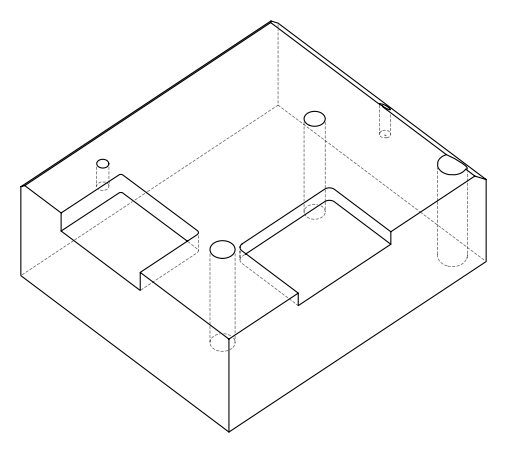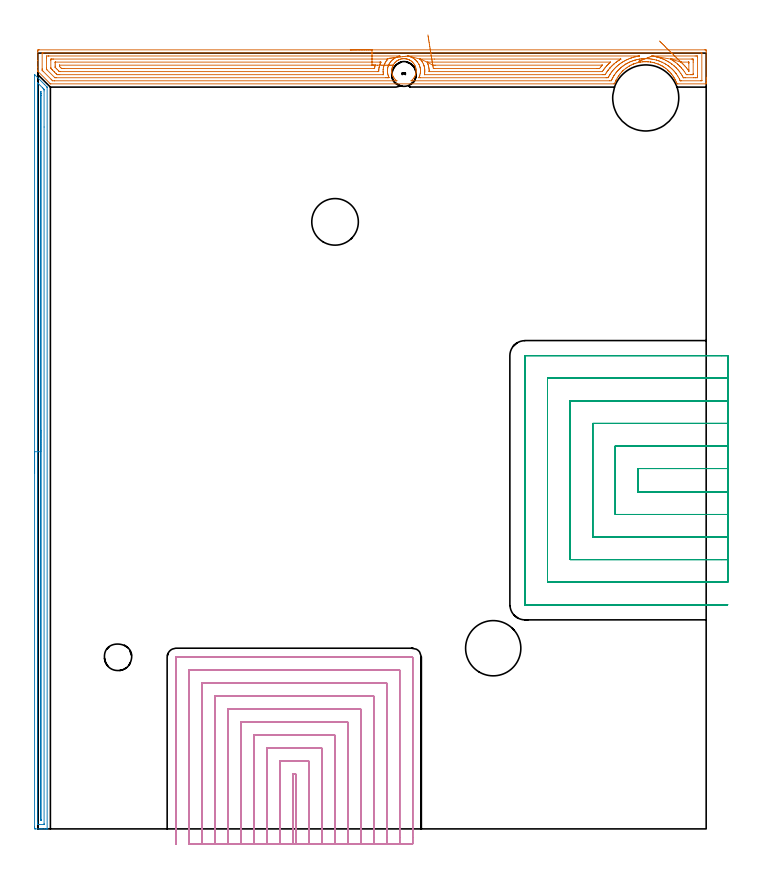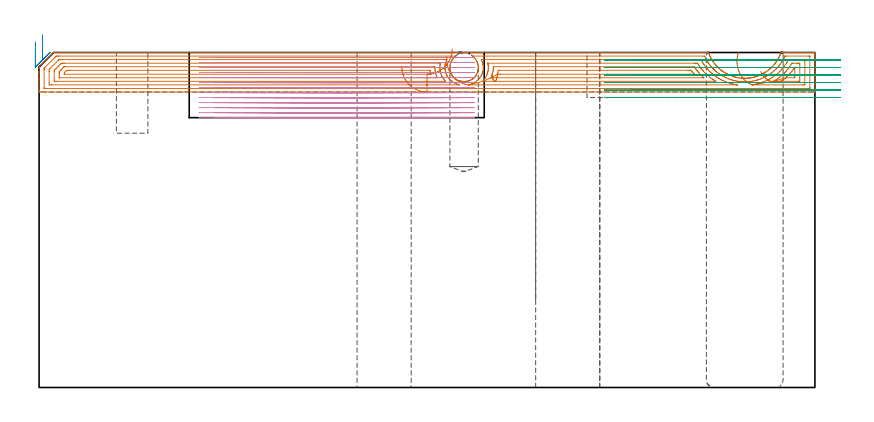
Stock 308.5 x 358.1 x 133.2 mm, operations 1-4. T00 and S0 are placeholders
(PLAN: 18 operations, 14 tool changes, 129 min)
(1 AREA_MILL | FG_CHAMFER_SURFACE | UGT0205_001 | 14.64 min | 38021 mm3)
(2 AREA_MILL_1 | FG_CHAMFER_SURFACE_1 | UGT0205_001 | 8.43 min | 5786 mm3)
(3 MILL_SLOT | SLOT_PARTIAL_RECTANGULAR | UGT0201_131 | Follow Part, ap 3.475, ae 75% | 22.26 min | 208690 mm3)
(4 MILL_SLOT_1 | SLOT_PARTIAL_RECTANGULAR_1 | NXT0201_009 | Follow Part, ap 2, ae 75% | 72.77 min | 253220 mm3)
(5 MILL_THROUGH_HOLE_FROM_SOLID_MATERIAL | STEP1HOLE_1 | NXT0201_007 | Circular | 6.01 min | 96014 mm3)
(6 MILL_BLIND_HOLE_FROM_SOLID_MATERIAL | STEP1POCKET | NXT0201_009 | Spiral | 1 min | 3961 mm3)
(7 SPOT_DRILL | STEP1HOLE | NXT0321_9005460120000 | 0.05 min | 174 mm3)
(8 SPOT_DRILL_1 | STEP1HOLE_2 | NXT0321_9005460120000 | 0.05 min | 227 mm3)
(9 SPOT_DRILL_2 | STEP1POCKET_1 | NXT0321_9005460120000 | 0.03 min | 0 mm3)
(10 DRILL_BLIND_HOLE_INTO_CENTER | STEP1HOLE | UGT0301_180 | 0.04 min | 84 mm3)
(11 GUN_DRILL_THROUGH_HOLE | STEP1HOLE | UGT0307_001 | 0.59 min | 2425 mm3)
(12 SPADE_DRILL_TO_ENLARGE_THROUGH_HOLE | STEP1HOLE | UGT0306_004 | 0.56 min | 16284 mm3)
(13 DRILL_TO_ENLARGE_THROUGH_HOLE | STEP1HOLE | UGT0301_052 | 0.57 min | 29274 mm3)
(14 DRILL_BLIND_HOLE_INTO_CENTER_1 | STEP1HOLE_2 | UGT0301_180 | 0.04 min | 135 mm3)
(15 GUN_DRILL_THROUGH_HOLE_1 | STEP1HOLE_2 | UGT0307_001 | 0.6 min | 2429 mm3)
(16 SPADE_DRILL_TO_ENLARGE_THROUGH_HOLE_1 | STEP1HOLE_2 | UGT0306_004 | 0.56 min | 16335 mm3)
(17 DRILL_TO_ENLARGE_THROUGH_HOLE_1 | STEP1HOLE_2 | UGT0301_386 | 0.58 min | 48893 mm3)
(18 DRILL_BLIND_HOLE_INTO_CENTER_2 | STEP1POCKET_1 | NXT0301_084 | 0.2 min | 4001 mm3)
(TOOL UGT0205_001 | Chamfer Mill 20 x 3 x 45 deg. | D20 FL50 Z2)
(TOOL UGT0201_131 | Carbide End Mill 13.9 | D13.9 FL30 Z4)
(TOOL NXT0201_009 | ENDMILL 8mm [2P460-0800-NA 1630] | D8 FL26 Z6)
(TOOL NXT0201_007 | ENDMILL 25mm [R216.25-25050GCK54P 1620] | D25 R3 FL54 Z5)
(TOOL NXT0321_9005460120000 | NC Spot Drill, 142deg, 12mm, Carbide, Uncoated | D12 PA142 FL30 Z2)
(TOOL UGT0301_180 | Twist Drill 5.7 mm | D5.7 PA118 FL55 Z2)
(TOOL UGT0307_001 | Gun Drill 5 mm | D5 PA130 FL24 Z1)
(TOOL UGT0306_004 | Spade Drill 13.5mm | D13.5 PA132 FL10 Z2)
(TOOL UGT0301_052 | Twist Drill 21.5 mm | D21.5 PA118 FL150 Z2)
(TOOL UGT0301_386 | Twist Drill 25.5 mm | D25.5 PA118 FL165 Z2)
(TOOL NXT0301_084 | Carbide Drill 11.3mm [860.1-1130-034A1-MM 2214] | D11.3 PA140 FL55 Z2)
(OP 1 AREA_MILL)
G17 G21 G94 G90
T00 M6
G54
G17 G0 G90 X144.25 Y359.6 S1061 M3
G43 Z143.2 H0
Z127.5
G94 G1 X144.288 Z126.628 F250.
X144.402 Z125.763
X144.591 Z124.912
X144.853 Z124.08
X145.187 Z123.274
X145.59 Z122.5
X146.058 Z121.764
X146.59 Z121.072
X147.179 Z120.429
X147.822 Z119.84
X148.514 Z119.308
X149.25 Z118.84
X150.024 Z118.437
X150.83 Z118.103
X151.662 Z117.841
X152.514 Z117.652
X153.378 Z117.538
X154.25 Z117.5
X307.884
X308.281 Y359.597 Z117.502
X308.49 Y359.592 Z117.505
X308.495 Y359.207 Z117.89
X308.5 Y358.602 Z118.496
Y346.925 Z130.169
Y346.381 Z130.716
Y346.048 Z131.048
Y345.503 Z131.593
Y345.17 Z131.924
Y344.504 Z132.595
Y344.198 Z132.901
X308.498 Y344.047 Z133.045
X308.49 Y343.902 Z133.188
X308.33 Y343.9 Z133.2
X295.379
X295.006 Y343.906 Z133.192
X294.852 Y344.293 Z132.804
X294.613 Y344.894 Z132.206
X294.401 Y345.383 Z131.716
X294.289 Y345.609 Z131.489
X294.202 Y345.786 Z131.312
X294.064 Y346.048 Z131.052
X293.964 Y346.235 Z130.865
X293.821 Y346.486 Z130.614
X293.712 Y346.679 Z130.42
X293.508 Y347.015 Z130.085
X293.327 Y347.295 Z129.805
X293.138 Y347.572 Z129.528
X292.616 Y348.285 Z128.813
X292.583 Y348.326 Z128.773
X292.473 Y348.464 Z128.635
X292.103 Y348.901 Z128.197
X291.698 Y349.356 Z127.741
X291.269 Y349.787 Z127.311
X291.197 Y349.856 Z127.242
X291.05 Y349.995 Z127.1
X290.913 Y350.127 Z126.97
X290.83 Y350.206 Z126.892
X290.782 Y350.249 Z126.849
X289.938 Y350.951 Z126.148
X289.687 Y351.142 Z125.957
X289.045 Y351.592 Z125.506
X288.696 Y351.818 Z125.28
X288.68 Y351.828 Z125.269
X288.442 Y351.974 Z125.124
X288.343 Y352.035 Z125.064
X288.233 Y352.098 Z125.
X288.152 Y352.145 Z124.954
X287.708 Y352.386 Z124.712
X287.26 Y352.615 Z124.483
X286.989 Y352.742 Z124.357
X286.922 Y352.774 Z124.326
X286.832 Y352.813 Z124.286
X286.575 Y352.927 Z124.171
X286.447 Y352.978 Z124.118
X286.367 Y353.011 Z124.086
X286.228 Y353.063 Z124.037
X285.553 Y353.306 Z123.786
X285.474 Y353.336 Z123.759
X285.406 Y353.358 Z123.739
X284.582 Y353.614 Z123.486
X284.441 Y353.651 Z123.449
X284.163 Y353.724 Z123.376
X283.767 Y353.813 Z123.285
X283.689 Y353.831 Z123.268
X282.972 Y353.95 Z123.147
X282.874 Y353.965 Z123.129
X282.796 Y353.978 Z123.117
X281.904 Y354.082 Z123.01
X281.756 Y354.09 Z123.001
X281.435 Y354.11 Z122.985
X281.324 Y354.115 Z122.977
X281.287 Y354.117 Z122.973
X281.011 Y354.133 Z122.961
X280.655 Y354.129 Z122.949
X280.56 Z122.95
X280.5
X280.152 Y354.134 Z122.963
X280.118
X279.985 Y354.129 Z122.968
X279.672 Y354.116 Z122.981
X279.301 Y354.084 Z123.008
X279.225 Y354.078 Z123.015
X278.358 Y353.974 Z123.123
X278.155 Y353.943 Z123.155
X277.882 Y353.898 Z123.197
X277.514 Y353.829 Z123.266
X277.457 Y353.818 Z123.277
X276.547 Y353.591 Z123.506
X275.655 Y353.313 Z123.784
X275.132 Y353.119 Z123.977
X274.984 Y353.066 Z124.034
X274.835 Y353.008 Z124.086
X274.762 Y352.982 Z124.114
X274.626 Y352.927 Z124.171
X274.615 Y352.922 Z124.176
X273.869 Y352.577 Z124.522
X273.644 Y352.461 Z124.636
X273.421 Y352.349 Z124.75
X272.977 Y352.105 Z124.992
X272.857 Y352.034 Z125.064
X272.084 Y351.542 Z125.557
X271.513 Y351.142 Z125.956
X271.191 Y350.896 Z126.202
X270.419 Y350.25 Z126.85
X270.299 Y350.143 Z126.956
X270.147 Y349.995 Z127.101
X270.071 Y349.922 Z127.175
X269.929 Y349.786 Z127.313
X269.896 Y349.754 Z127.345
X269.503 Y349.357 Z127.743
X269.406 Y349.252 Z127.847
X268.73 Y348.465 Z128.635
X268.513 Y348.195 Z128.905
X268.232 Y347.802 Z129.297
X268.068 Y347.572 Z129.527
X267.987 Y347.45 Z129.648
X267.621 Y346.901 Z130.198
X267.56 Y346.798 Z130.301
X267.489 Y346.679 Z130.42
X267.004 Y345.786 Z131.313
X266.985 Y345.748 Z131.35
X266.916 Y345.609 Z131.487
X266.796 Y345.367 Z131.732
X266.728 Y345.23 Z131.868
X266.703 Y345.17 Z131.927
X266.585 Y344.893 Z132.205
X266.346 Y344.293 Z132.807
X266.227 Y343.998 Z133.098
X266.185 Y343.905 Z133.19
X265.903 Y343.9 Z133.2
X5.975
X5.805 Y343.904 Z133.189
X5.664 Y344.036 Z133.063
X0.074 Y349.625 Z127.473
X0.01 Y349.69 Z127.407
X0.001 Y349.938 Z127.158
X0. Y350.223 Z126.877
Y351.644 Z125.452
Y354.648 Z122.448
Y358.935 Z118.162
X0.003 Y359.207 Z117.89
X0.01 Y359.592 Z117.505
X0.219 Y359.597 Z117.502
X0.616 Y359.6 Z117.5
X154.25
Y358.186 Z118.914
X306.097 Y358.185 Z118.915
X306.246 Y358.184 Z118.916
X306.451 Y358.179 Z118.921
X306.491 Y358.175 Z118.925
X306.495 Y358.147 Z118.953
X306.497 Y358.116 Z118.984
X306.5 Y357.935 Z119.165
X306.499 Y345.52 Z131.58
X306.495 Y345.415 Z131.685
X306.49 Y345.346 Z131.754
X306.485 Y345.321 Z131.779
X305.951 Y345.315 Z131.785
X297.018 Y345.314 Z131.786
X296.645 Y345.317 Z131.783
X296.553 Y345.319 Z131.781
X296.536 Y345.321 Z131.779
X296.465 Y345.468 Z131.632
X296.368 Y345.674 Z131.426
X296.272 Y345.884 Z131.216
X296.114 Y346.203 Z130.897
X295.717 Y346.925 Z130.175
X295.379 Y347.51 Z129.59
X295.188 Y347.802 Z129.298
X294.817 Y348.354 Z128.746
X294.578 Y348.68 Z128.42
X294.486 Y348.804 Z128.296
X294.146 Y349.228 Z127.872
X293.87 Y349.557 Z127.543
X293.592 Y349.878 Z127.222
X293.321 Y350.172 Z126.928
X293.063 Y350.434 Z126.666
X292.699 Y350.793 Z126.307
X292.427 Y351.047 Z126.053
X292.122 Y351.311 Z125.789
X291.806 Y351.577 Z125.523
X291.463 Y351.855 Z125.245
X291.028 Y352.189 Z124.911
X290.913 Y352.273 Z124.827
X290.607 Y352.489 Z124.611
X290.019 Y352.87 Z124.23
X289.7 Y353.066 Z124.034
X289.126 Y353.391 Z123.709
X288.407 Y353.773 Z123.327
X288.233 Y353.855 Z123.245
X288.038 Y353.943 Z123.157
X287.34 Y354.24 Z122.86
X286.849 Y354.426 Z122.674
X286.447 Y354.567 Z122.533
X285.67 Y354.821 Z122.279
X285.553 Y354.857 Z122.243
X285.501 Y354.872 Z122.228
X284.66 Y355.089 Z122.011
X284.304 Y355.17 Z121.93
X283.767 Y355.264 Z121.836
X283.222 Y355.356 Z121.744
X282.874 Y355.399 Z121.701
X282.205 Y355.477 Z121.623
X281.98 Y355.493 Z121.607
X281.251 Y355.537 Z121.563
X281.087 Y355.542 Z121.558
X280.344 Y355.55 Z121.55
X280.236
X280.21
X280.194 Z121.551
X279.483 Y355.519 Z121.581
X279.301 Y355.504 Z121.596
X278.668 Y355.442 Z121.658
X278.408 Y355.412 Z121.688
X277.875 Y355.344 Z121.756
X277.707 Y355.319 Z121.781
X277.514 Y355.286 Z121.814
X277.115 Y355.213 Z121.887
X276.621 Y355.104 Z121.996
X276.39 Y355.048 Z122.052
X275.728 Y354.88 Z122.22
X275.681 Y354.867 Z122.233
X275.529 Y354.821 Z122.279
X274.901 Y354.624 Z122.476
X274.835 Y354.601 Z122.499
X274.347 Y354.422 Z122.678
X273.941 Y354.27 Z122.83
X273.704 Y354.177 Z122.923
X273.17 Y353.943 Z123.157
X273.048 Y353.888 Z123.213
X272.493 Y353.611 Z123.489
X272.155 Y353.437 Z123.663
X271.913 Y353.304 Z123.796
X271.495 Y353.066 Z124.034
X271.351 Y352.979 Z124.121
X271.317 Y352.957 Z124.143
X271.262 Y352.922 Z124.178
X270.815 Y352.628 Z124.472
X270.369 Y352.33 Z124.77
X270.285 Y352.271 Z124.829
X270.171 Y352.189 Z124.911
X269.78 Y351.89 Z125.21
X269.475 Y351.648 Z125.452
X269.29 Y351.494 Z125.606
X269.074 Y351.311 Z125.789
X268.814 Y351.084 Z126.016
X268.582 Y350.874 Z126.226
X268.356 Y350.656 Z126.444
X268.133 Y350.434 Z126.666
X267.916 Y350.211 Z126.889
X267.689 Y349.971 Z127.129
X267.494 Y349.748 Z127.352
X267.33 Y349.557 Z127.543
X267.088 Y349.269 Z127.831
X266.796 Y348.915 Z128.185
X266.693 Y348.78 Z128.32
X266.621 Y348.68 Z128.42
X266.328 Y348.261 Z128.839
X266.011 Y347.802 Z129.298
X265.968 Y347.738 Z129.362
X265.902 Y347.638 Z129.462
X265.634 Y347.189 Z129.911
X265.486 Y346.925 Z130.175
X265.319 Y346.621 Z130.479
X265.014 Y346.048 Z131.052
X265.009 Y346.039 Z131.061
X264.728 Y345.447 Z131.653
X264.668 Y345.322 Z131.778
X263.969 Y345.315 Z131.785
X172.764
X172.298 Y345.317 Z131.783
X172.294 Y345.318 Z131.782
X172.494 Y345.475 Z131.625
X172.867 Y345.787 Z131.313
X172.996 Y345.91 Z131.19
X173.328 Y346.286 Z130.814
X173.63 Y346.679 Z130.421
X173.889 Y347.074 Z130.026
X174.136 Y347.571 Z129.529
X174.314 Y348.015 Z129.085
X174.453 Y348.465 Z128.635
X174.552 Y348.909 Z128.191
X174.613 Y349.357 Z127.743
X174.639 Y349.804 Z127.297
X174.629 Y350.25 Z126.85
X174.583 Y350.698 Z126.402
X174.5 Y351.143 Z125.957
X174.379 Y351.592 Z125.508
X174.228 Y352.035 Z125.065
X174.065 Y352.385 Z124.715
X173.889 Y352.728 Z124.372
X173.762 Y352.928 Z124.172
X173.432 Y353.386 Z123.714
X173.064 Y353.821 Z123.279
X172.996 Y353.89 Z123.21
X172.936 Y353.943 Z123.157
X172.563 Y354.271 Z122.828
X172.512 Y354.31 Z122.79
X172.486 Y354.328 Z122.769
X172.415 Y354.382 Z122.716
X172.104 Y354.616 Z122.481
X172.03 Y354.665 Z122.432
X171.955 Y354.712 Z122.385
X171.668 Y354.867 Z122.23
X171.587 Y354.911 Z122.186
X171.376 Y355.012 Z122.087
X171.221 Y355.084 Z122.012
X171.211 Y355.089 Z122.008
X170.768 Y355.255 Z121.844
X170.328 Y355.379 Z121.717
X170.318 Y355.382 Z121.714
X169.873 Y355.472 Z121.627
X169.705 Y355.493 Z121.605
X169.57 Y355.507 Z121.585
X169.435 Y355.524 Z121.567
X169.276 Y355.538 Z121.56
X169.202 Y355.542 Z121.554
X169.059 Y355.543 Z121.548
X169.031 Y355.545 Z121.549
X168.959 Y355.546 Z121.548
X168.928 Y355.544
X168.756 Y355.541 Z121.556
X168.533 Y355.522 Z121.569
X168.233 Y355.484 Z121.614
X168.085 Y355.464 Z121.634
X167.64 Y355.372 Z121.724
X167.313 Y355.277 Z121.82
X167.19 Y355.242 Z121.856
X166.747 Y355.071 Z122.025
X166.544 Y354.975 Z122.124
X166.393 Y354.902 Z122.196
X166.048 Y354.713 Z122.385
X165.855 Y354.586 Z122.511
X165.671 Y354.446 Z122.652
X165.396 Y354.236 Z122.863
X164.962 Y353.851 Z123.249
X164.934 Y353.821 Z123.279
X164.568 Y353.386 Z123.714
X164.241 Y352.928 Z124.172
X164.07 Y352.653 Z124.447
X163.916 Y352.347 Z124.753
X163.772 Y352.035 Z125.065
X163.621 Y351.592 Z125.508
X163.5 Y351.143 Z125.957
X163.417 Y350.698 Z126.402
X163.371 Y350.25 Z126.85
X163.361 Y349.803 Z127.297
X163.387 Y349.357 Z127.743
X163.448 Y348.909 Z128.191
X163.547 Y348.465 Z128.635
X163.686 Y348.015 Z129.085
X163.858 Y347.572 Z129.528
X163.959 Y347.357 Z129.743
X164.07 Y347.147 Z129.953
X164.37 Y346.679 Z130.421
X164.653 Y346.307 Z130.793
X164.962 Y345.951 Z131.149
X165.133 Y345.787 Z131.313
X165.485 Y345.489 Z131.611
X165.693 Y345.336 Z131.764
X165.714 Y345.316 Z131.784
X165.692 Y345.314 Z131.786
X7.762 Y345.315 Z131.785
X7.615
X6.869 Y345.321 Z131.779
X6.826 Y345.335 Z131.765
X6.776 Y345.381 Z131.719
X6.677 Y345.476 Z131.624
X6.482 Y345.668 Z131.432
X6.102 Y346.048 Z131.052
X2.403 Y349.748 Z127.352
X2.063 Y350.097 Z127.003
X2.023 Y350.139 Z126.961
X2.01 Y350.198 Z126.902
X2.005 Y350.302 Z126.798
X2.002 Y350.434 Z126.666
X2. Y350.829 Z126.271
X2.001 Y357.98 Z119.12
X2.005 Y358.085 Z119.015
X2.01 Y358.155 Z118.945
X2.015 Y358.179 Z118.921
X2.549 Y358.186 Z118.914
X154.25
Y356.772 Z120.328
X166.755 Y356.771 Z120.329
X166.847 Y356.77 Z120.33
X167.19 Y356.765 Z120.335
X166.7 Y356.629 Z120.471
X166.522 Y356.575 Z120.525
X166.035 Y356.405 Z120.695
X165.962 Y356.378 Z120.722
X165.862 Y356.335 Z120.765
X165.417 Y356.135 Z120.965
X164.969 Y355.903 Z121.197
X164.835 Y355.829 Z121.271
X164.621 Y355.698 Z121.402
X164.304 Y355.474 Z121.626
X164.075 Y355.301 Z121.799
X163.807 Y355.084 Z122.016
X163.508 Y354.821 Z122.279
X163.342 Y354.668 Z122.432
X163.182 Y354.496 Z122.604
X162.93 Y354.191 Z122.909
X162.737 Y353.943 Z123.157
X162.552 Y353.685 Z123.415
X162.289 Y353.297 Z123.803
X162.204 Y353.15 Z123.95
X162.161 Y353.066 Z124.034
X161.918 Y352.554 Z124.546
X161.777 Y352.189 Z124.911
X161.682 Y351.908 Z125.192
X161.524 Y351.311 Z125.789
X161.501 Y351.208 Z125.892
X161.396 Y350.54 Z126.56
X161.386 Y350.444 Z126.656
Y350.434 Z126.666
X161.376 Y350.01 Z127.09
X161.373 Y349.579 Z127.521
X161.374 Y349.557 Z127.543
X161.396 Y349.226 Z127.874
X161.482 Y348.68 Z128.42
X161.499 Y348.578 Z128.522
X161.609 Y348.142 Z128.958
X161.714 Y347.802 Z129.298
X161.887 Y347.32 Z129.78
X162.058 Y346.925 Z130.175
X162.136 Y346.746 Z130.354
X161.796 Y346.735 Z130.365
X161.594 Y346.731 Z130.369
X161.396 Y346.729 Z130.371
X160.703 Y346.728 Z130.372
X8.655 Y346.729 Z130.371
X7.957 Y346.733 Z130.367
X7.915 Y346.735 Z130.365
X7.859 Y346.752 Z130.348
X7.762 Y346.84 Z130.26
X7.675 Y346.925 Z130.175
X4.189 Y350.411 Z126.689
X4.167 Y350.434 Z126.666
X4.01 Y350.61 Z126.49
X4.002 Y351.311 Z125.789
X4.001 Y351.497 Z125.603
X4. Y355.883 Z121.217
X4.005 Y356.575 Z120.525
X4.007 Y356.754 Z120.346
X4.189 Y356.765 Z120.335
X4.884 Y356.77 Z120.33
X5.082 Y356.771 Z120.329
X154.25 Y356.772 Z120.328
Y355.357 Z121.743
X161.174
X161.396 Y355.355 Z121.745
X161.499 Y355.353 Z121.747
X161.551 Y355.351 Z121.749
X161.517 Y355.3 Z121.8
X161.484 Y355.254 Z121.846
X161.248 Y354.965 Z122.135
X161.135 Y354.821 Z122.279
X160.867 Y354.463 Z122.637
X160.505 Y353.943 Z123.157
X160.503 Y353.94 Z123.16
X160.275 Y353.529 Z123.571
X160.194 Y353.369 Z123.731
X160.051 Y353.066 Z124.034
X159.923 Y352.757 Z124.343
X159.72 Y352.189 Z124.911
X159.693 Y352.107 Z124.993
X159.609 Y351.802 Z125.298
X159.519 Y351.4 Z125.7
X159.504 Y351.311 Z125.789
X159.409 Y350.63 Z126.47
X159.394 Y350.434 Z126.666
X159.377 Y349.785 Z127.315
X159.383 Y349.557 Z127.543
X159.404 Y349.225 Z127.875
X159.444 Y348.842 Z128.258
X159.471 Y348.68 Z128.42
X159.542 Y348.275 Z128.825
X159.56 Y348.157 Z128.943
X159.559 Y348.149 Z128.951
X159.548 Y348.147 Z128.953
X159.511 Y348.144 Z128.956
X159.445 Y348.143 Z128.957
X159.263
X10.095
X9.548 Y348.144 Z128.956
X9.198 Y348.146 Z128.954
X8.933 Y348.15 Z128.95
X8.655 Y348.404 Z128.696
X8.373 Y348.68 Z128.42
X7.762 Y349.287 Z127.813
X7.492 Y349.557 Z127.543
X6.869 Y350.18 Z126.92
X6.619 Y350.434 Z126.666
X6.377 Y350.684 Z126.416
X6.01 Y351.076 Z126.024
X6.001 Y351.287 Z125.813
X6. Y351.311 Z125.789
Y354.821 Z122.279
X6.007 Y355.247 Z121.853
X6.01 Y355.347 Z121.753
X6.14 Y355.351 Z121.749
X6.325 Y355.355 Z121.745
X6.869 Y355.357 Z121.743
X7.215
X154.25
Y353.943 Z123.157
X157.823
X158.269 Y353.94 Z123.16
X158.324 Y353.938 Z123.162
X158.338 Y353.936 Z123.164
X158.336 Y353.926 Z123.174
X158.32 Y353.882 Z123.218
X158.302 Y353.841 Z123.259
X158.188 Y353.584 Z123.516
X157.968 Y353.066 Z124.034
X157.927 Y352.963 Z124.137
X157.823 Y352.674 Z124.426
X157.711 Y352.299 Z124.801
X157.682 Y352.189 Z124.911
X157.541 Y351.589 Z125.511
X157.498 Y351.311 Z125.789
X157.427 Y350.823 Z126.277
X157.393 Y350.434 Z126.666
X157.376 Y349.996 Z127.104
X157.363 Y349.571 Z127.529
X156.93 Y349.557 Z127.543
X10.442
X9.996 Y349.564 Z127.536
X9.943 Y349.567 Z127.533
X9.852 Y349.653 Z127.447
X9.716 Y349.785 Z127.315
X9.548 Y349.95 Z127.15
X9.064 Y350.434 Z126.666
X8.655 Y350.844 Z126.256
X8.193 Y351.311 Z125.789
X8.043 Y351.467 Z125.633
X8.01 Y351.514 Z125.586
X8.006 Y351.553 Z125.547
X8.003 Y351.633 Z125.467
X8. Y351.955 Z125.145
Y352.189 Z124.911
Y353.066 Z124.034
X8.001 Y353.708 Z123.392
X8.007 Y353.923 Z123.177
X8.01 Y353.937 Z123.163
X8.015 Y353.939 Z123.161
X8.041 Y353.941 Z123.159
X8.097 Y353.943 Z123.157
X8.209
X154.25
Y352.529 Z124.571
X154.797
X155.143 Y352.528 Z124.572
X155.694 Y352.525 Z124.575
X155.712 Y352.523 Z124.577
X155.719 Y352.518 Z124.582
X155.72 Y352.5 Z124.6
X155.651 Y352.189 Z124.911
X155.559 Y351.78 Z125.32
X155.481 Y351.311 Z125.789
X155.433 Y351.026 Z126.074
X155.423 Y350.991 Z126.109
X155.417 Y350.978 Z126.122
X155.402 Y350.976 Z126.124
X155.316 Y350.973 Z126.127
X155.143 Y350.972 Z126.128
X12.228 Y350.971 Z126.129
X11.68 Y350.972 Z126.128
X11.335 Y350.975 Z126.125
X10.993 Y350.978 Z126.122
X10.644 Y351.311 Z125.789
X10.442 Y351.508 Z125.592
X10.103 Y351.853 Z125.247
X10.022 Y351.938 Z125.162
X10.01 Y352.045 Z125.055
X10.006 Y352.189 Z124.911
X10.004 Y352.406 Z124.694
X10.007 Y352.513 Z124.587
X10.01 Y352.522 Z124.578
X10.017 Y352.524 Z124.576
X10.046 Y352.527 Z124.573
X10.096 Y352.529 Z124.571
X154.25
X155.121 Z124.609
X155.986 Z124.723
X156.838 Z124.912
X157.67 Z125.174
X158.476 Z125.508
X159.25 Z125.911
X159.986 Z126.38
X160.678 Z126.911
X161.321 Y352.528 Z127.5
X161.91 Z128.144
X162.441 Z128.836
X162.91 Z129.572
X163.313 Z130.345
X163.646 Z131.151
X163.909 Z131.983
X164.097 Z132.835
X164.211 Z133.7
X164.249 Z134.572
G0 X162.186 Y355.675 Z131.504
G1 X162.116 Y355.666 Z130.634
X162.121 Y355.667 Z129.762
X162.201 Y355.677 Z128.893
X162.357 Y355.697 Z128.035
X162.585 Y355.726 Z127.194
X162.886 Y355.764 Z126.376
X163.256 Y355.811 Z125.587
X163.693 Y355.866 Z124.834
X164.194 Y355.93 Z124.122
X164.754 Y356.001 Z123.457
X165.369 Y356.079 Z122.844
X166.035 Y356.163 Z122.287
X166.747 Y356.253 Z121.791
X167.499 Y356.349 Z121.359
X168.286 Y356.449 Z120.995
X169.101 Y356.552 Z120.701
X169.938 Y356.658 Z120.48
X170.791 Y356.766 Z120.334
X170.798 Y356.767 Z120.333
X170.88 Y356.77 Z120.33
X170.952 Y356.771 Z120.329
X171.021 Y356.772 Z120.328
X277.348
X277.514 Y356.771 Z120.329
X277.542 Y356.77 Z120.33
X277.643 Y356.763 Z120.337
X277.562 Y356.748 Z120.352
X277.514 Y356.74 Z120.36
X276.609 Y356.587 Z120.513
X276.545 Y356.575 Z120.525
X275.884 Y356.422 Z120.678
X275.728 Y356.384 Z120.716
X275.177 Y356.239 Z120.861
X274.835 Y356.142 Z120.958
X274.49 Y356.037 Z121.063
X273.941 Y355.863 Z121.237
X273.816 Y355.821 Z121.279
X273.472 Y355.698 Z121.402
X273.165 Y355.583 Z121.517
X273.048 Y355.537 Z121.563
X272.533 Y355.326 Z121.774
X272.155 Y355.158 Z121.942
X271.921 Y355.05 Z122.05
X271.436 Y354.821 Z122.279
X271.32 Y354.763 Z122.337
X271.262 Y354.733 Z122.367
X270.744 Y354.452 Z122.648
X270.369 Y354.24 Z122.86
X270.18 Y354.128 Z122.972
X269.879 Y353.943 Z123.157
X269.635 Y353.787 Z123.313
X269.475 Y353.682 Z123.418
X269.106 Y353.428 Z123.672
X268.584 Y353.065 Z124.035
X268.091 Y352.671 Z124.429
X267.689 Y352.346 Z124.754
X267.602 Y352.274 Z124.826
X267.504 Y352.189 Z124.911
X267.133 Y351.857 Z125.243
X266.796 Y351.545 Z125.555
X266.676 Y351.429 Z125.671
X266.56 Y351.311 Z125.789
X266.24 Y350.98 Z126.12
X265.902 Y350.616 Z126.484
X265.745 Y350.434 Z126.666
X265.411 Y350.039 Z127.061
X265.009 Y349.557 Z127.543
X264.642 Y349.04 Z128.06
X264.39 Y348.68 Z128.42
X264.28 Y348.519 Z128.581
X264.116 Y348.274 Z128.826
X263.935 Y347.98 Z129.12
X263.829 Y347.802 Z129.298
X263.613 Y347.419 Z129.681
X263.338 Y346.925 Z130.175
X263.296 Y346.853 Z130.247
X263.223 Y346.736 Z130.364
X262.528 Y346.73 Z130.37
X262.33 Y346.729 Z130.371
X176.581
X175.883 Y346.733 Z130.367
X175.874 Y346.735 Z130.365
X175.861 Y346.755 Z130.345
X175.934 Y346.925 Z130.175
X176.125 Y347.372 Z129.728
X176.286 Y347.802 Z129.298
X176.354 Y348.024 Z129.076
X176.522 Y348.68 Z128.42
X176.532 Y348.727 Z128.373
X176.581 Y349.051 Z128.049
X176.622 Y349.516 Z127.584
X176.623 Y349.557 Z127.543
X176.625 Y349.969 Z127.131
X176.617 Y350.398 Z126.702
X176.614 Y350.434 Z126.666
X176.581 Y350.767 Z126.333
X176.479 Y351.311 Z125.789
X176.454 Y351.435 Z125.665
X176.331 Y351.866 Z125.234
X176.223 Y352.189 Z124.911
X176.153 Y352.392 Z124.708
X175.989 Y352.77 Z124.33
X175.833 Y353.066 Z124.034
X175.687 Y353.333 Z123.767
X175.263 Y353.943 Z123.157
X175.059 Y354.203 Z122.897
X174.794 Y354.519 Z122.581
X174.493 Y354.821 Z122.279
X174.179 Y355.096 Z122.004
X173.901 Y355.32 Z121.78
X173.385 Y355.698 Z121.402
X173.008 Y355.916 Z121.184
X172.539 Y356.158 Z120.942
X172.114 Y356.345 Z120.755
X171.472 Y356.575 Z120.525
X171.221 Y356.65 Z120.45
X171.113 Y356.681 Z120.419
X170.791 Y356.766 Z120.334
X176.436 Y355.351 Z121.749
X176.441 Y355.352 Z121.748
X176.486 Y355.355 Z121.745
X176.581 Y355.356 Z121.744
X183.112 Y355.357 Z121.743
X268.93
X269.016 Y355.354 Z121.746
X269.083 Y355.351 Z121.749
X269.101 Y355.348 Z121.752
X269.083 Y355.335 Z121.765
X269.049 Y355.311 Z121.789
X268.582 Y355.021 Z122.079
X268.458 Y354.942 Z122.158
X268.27 Y354.821 Z122.279
X267.924 Y354.589 Z122.511
X267.689 Y354.429 Z122.671
X267.403 Y354.224 Z122.876
X267.016 Y353.943 Z123.157
X266.892 Y353.849 Z123.251
X266.796 Y353.774 Z123.326
X265.916 Y353.053 Z124.047
X265.902 Y353.041 Z124.059
X265.453 Y352.63 Z124.47
X264.984 Y352.189 Z124.911
X264.563 Y351.75 Z125.35
X264.156 Y351.311 Z125.789
X264.137 Y351.291 Z125.809
X264.116 Y351.266 Z125.834
X263.733 Y350.811 Z126.289
X263.418 Y350.434 Z126.666
X263.332 Y350.327 Z126.773
X263.223 Y350.189 Z126.911
X262.956 Y349.819 Z127.281
X262.771 Y349.557 Z127.543
X262.592 Y349.299 Z127.801
X262.33 Y348.912 Z128.188
X261.897 Y348.227 Z128.873
X261.84 Y348.15 Z128.95
X261.709 Y348.147 Z128.953
X261.436 Y348.144 Z128.956
X261.089 Y348.143 Z128.957
X260.543
X178.588
X178.5 Y348.145 Z128.955
X178.456 Y348.147 Z128.953
X178.436 Y348.149 Z128.951
X178.438 Y348.168 Z128.932
X178.456 Y348.265 Z128.835
X178.51 Y348.539 Z128.561
X178.529 Y348.68 Z128.42
X178.601 Y349.327 Z127.773
X178.616 Y349.557 Z127.543
X178.619 Y350.186 Z126.914
X178.608 Y350.434 Z126.666
X178.523 Y351.159 Z125.941
X178.493 Y351.311 Z125.789
X178.367 Y351.901 Z125.199
X178.283 Y352.189 Z124.911
X178.248 Y352.306 Z124.794
X178.084 Y352.759 Z124.341
X177.947 Y353.066 Z124.034
X177.542 Y353.876 Z123.224
X177.5 Y353.943 Z123.157
X177.474 Y353.984 Z123.116
X177.122 Y354.475 Z122.625
X176.862 Y354.821 Z122.279
X176.436 Y355.351 Z121.749
X179.72 Y353.936 Z123.164
X180.153 Y353.943 Z123.157
X264.116
X264.325 Y353.936 Z123.164
X264.313 Y353.91 Z123.19
X264.303 Y353.897 Z123.203
X264.232 Y353.829 Z123.271
X264.179 Y353.78 Z123.32
X264.116 Y353.723 Z123.377
X263.773 Y353.403 Z123.697
X263.416 Y353.066 Z124.034
X263.319 Y352.971 Z124.129
X263.223 Y352.874 Z124.226
X262.885 Y352.52 Z124.58
X262.578 Y352.189 Z124.911
X262.461 Y352.059 Z125.041
X262.33 Y351.91 Z125.19
X262.053 Y351.583 Z125.517
X261.827 Y351.311 Z125.789
X261.654 Y351.098 Z126.002
X261.436 Y350.823 Z126.277
X261.271 Y350.597 Z126.503
X261.154 Y350.434 Z126.666
X260.905 Y350.079 Z127.021
X260.543 Y349.557 Z127.543
X180.823
X180.712 Y349.559 Z127.541
X180.657 Y349.562 Z127.538
X180.638 Y349.563 Z127.537
X180.635 Y349.581 Z127.519
X180.63 Y349.699 Z127.401
X180.624 Y349.972 Z127.128
X180.609 Y350.434 Z126.666
X180.561 Y350.911 Z126.189
X180.506 Y351.311 Z125.789
X180.372 Y351.974 Z125.126
X180.316 Y352.189 Z124.911
X180.153 Y352.751 Z124.349
X180.041 Y353.066 Z124.034
X179.979 Y353.237 Z123.863
X179.72 Y353.936 Z123.164
X182.29 Y352.522 Z124.578
X182.371 Y352.525 Z124.575
X182.488 Y352.527 Z124.573
X182.833 Y352.529 Z124.571
X183.38
X260.405
X260.456 Y352.528 Z124.572
X260.502 Y352.526 Z124.574
X260.508 Y352.524 Z124.576
X260.509 Y352.522 Z124.578
X260.498 Y352.506 Z124.594
X260.235 Y352.189 Z124.911
X259.976 Y351.869 Z125.231
X259.65 Y351.462 Z125.638
X259.293 Y350.985 Z126.115
X259.218 Y350.978 Z126.122
X259.1 Y350.975 Z126.125
X258.757 Y350.972 Z126.128
X258.21 Y350.971 Z126.129
X257.864
X183.179
X182.833 Y350.972 Z126.128
X182.718 Y350.974 Z126.126
X182.626 Y350.977 Z126.123
X182.575 Y350.981 Z126.119
X182.456 Y351.682 Z125.418
X182.353 Y352.189 Z124.911
X182.3 Y352.456 Z124.644
X182.29 Y352.522 Z124.578
X182.188 Y353.161 Z123.992
X182.078 Y353.848 Z123.466
X181.962 Y354.577 Z123.002
X181.84 Y355.344 Z122.604
X181.712 Y356.142 Z122.275
X181.581 Y356.965 Z122.018
X181.446 Y357.807 Z121.834
X181.31 Y358.662 Z121.726
X181.173 Y359.523 Z121.693
X181.035 Y360.384 Z121.737
X180.899 Y361.237 Z121.856
X180.765 Y362.077 Z122.05
X180.634 Y362.897 Z122.318
X180.508 Y363.691 Z122.657
X180.386 Y364.452 Z123.064
X180.271 Y365.176 Z123.538
X180.162 Y365.856 Z124.073
X180.061 Y366.488 Z124.667
G0 Z143.2
X278.088 Y354.575
Z133.196
G1 X277.839 Y354.475 Z132.366
X277.658 Y354.402 Z131.516
X277.546 Y354.358 Z130.652
X277.505 Y354.341 Z129.78
X277.534 Y354.353 Z128.909
X277.634 Y354.393 Z128.043
X277.803 Y354.461 Z127.19
X278.041 Y354.556 Z126.356
X278.345 Y354.678 Z125.547
X278.713 Y354.826 Z124.771
X279.143 Y354.999 Z124.031
X279.631 Y355.194 Z123.335
X280.174 Y355.412 Z122.688
X280.767 Y355.65 Z122.093
X281.405 Y355.906 Z121.557
X282.085 Y356.179 Z121.083
X282.8 Y356.466 Z120.674
X283.546 Y356.766 Z120.334
X283.552 Y356.768 Z120.332
X283.567 Y356.771 Z120.329
X303.418
X304.115 Y356.768 Z120.332
X304.311 Y356.765 Z120.335
X304.49 Y356.754 Z120.346
X304.495 Y356.575 Z120.525
X304.499 Y356.391 Z120.709
X304.5 Y347.617 Z129.483
X304.495 Y346.925 Z130.175
X304.493 Y346.746 Z130.354
X304.311 Y346.736 Z130.364
X303.616 Y346.73 Z130.37
X303.418 Y346.729 Z130.371
X302.725 Y346.728 Z130.372
X298.952 Y346.729 Z130.371
X298.257 Y346.73 Z130.37
X298.058 Y346.732 Z130.368
X297.994 Y346.735 Z130.365
X297.977 Y346.739 Z130.361
X297.962 Y346.76 Z130.34
X297.935 Y346.802 Z130.298
X297.867 Y346.925 Z130.175
X297.65 Y347.326 Z129.774
X297.371 Y347.802 Z129.298
X297.165 Y348.148 Z128.952
X296.807 Y348.68 Z128.42
X296.272 Y349.44 Z127.66
X296.183 Y349.557 Z127.543
X295.9 Y349.922 Z127.178
X295.461 Y350.434 Z126.666
X295.379 Y350.528 Z126.572
X294.998 Y350.942 Z126.158
X294.637 Y351.311 Z125.789
X294.486 Y351.462 Z125.638
X294.106 Y351.82 Z125.28
X293.694 Y352.189 Z124.911
X293.592 Y352.277 Z124.823
X292.996 Y352.775 Z124.325
X292.699 Y353. Z124.1
X292.608 Y353.066 Z124.034
X291.806 Y353.624 Z123.476
X291.323 Y353.943 Z123.157
X290.913 Y354.191 Z122.909
X290.304 Y354.541 Z122.559
X290.019 Y354.689 Z122.411
X289.761 Y354.821 Z122.279
X289.126 Y355.125 Z121.975
X288.562 Y355.374 Z121.726
X288.233 Y355.506 Z121.594
X287.726 Y355.698 Z121.402
X287.34 Y355.834 Z121.266
X287.127 Y355.907 Z121.193
X286.447 Y356.117 Z120.983
X285.845 Y356.289 Z120.811
X285.553 Y356.364 Z120.736
X285.158 Y356.461 Z120.639
X284.664 Y356.571 Z120.529
X284.643 Y356.575 Z120.525
X283.767 Y356.723 Z120.377
X283.585 Y356.753 Z120.347
X283.558 Y356.76 Z120.34
X283.546 Y356.766 Z120.334
X292.104 Y355.351 Z121.749
X292.156 Y355.354 Z121.746
X292.287 Y355.355 Z121.745
X292.699 Y355.357 Z121.743
X293.046
X301.631
X302.175 Y355.355 Z121.745
X302.36 Y355.351 Z121.749
X302.49 Y355.347 Z121.753
X302.492 Y355.247 Z121.853
X302.496 Y354.821 Z122.279
X302.5 Y353.967 Z123.133
Y348.68 Z128.42
X302.492 Y348.253 Z128.847
X302.49 Y348.153 Z128.947
X302.36 Y348.149 Z128.951
X302.175 Y348.145 Z128.955
X301.631 Y348.143 Z128.957
X301.285
X299.845 Y348.144 Z128.956
X299.494 Y348.147 Z128.953
X299.35 Y348.15 Z128.95
X298.952 Y348.791 Z128.309
X298.421 Y349.557 Z127.543
X298.058 Y350.069 Z127.031
X297.774 Y350.434 Z126.666
X297.165 Y351.172 Z125.928
X297.042 Y351.311 Z125.789
X296.676 Y351.712 Z125.388
X296.272 Y352.13 Z124.97
X296.212 Y352.189 Z124.911
X295.786 Y352.592 Z124.508
X295.379 Y352.966 Z124.134
X295.263 Y353.066 Z124.034
X294.486 Y353.712 Z123.388
X294.355 Y353.815 Z123.285
X294.183 Y353.943 Z123.157
X293.592 Y354.363 Z122.737
X292.929 Y354.821 Z122.279
X292.699 Y354.971 Z122.129
X292.182 Y355.295 Z121.805
X292.104 Y355.351 Z121.749
X296.863 Y353.931 Z123.169
X296.943 Y353.936 Z123.164
X297.165 Y353.943 Z123.157
X300.403
X300.459 Y353.942 Z123.158
X300.485 Y353.939 Z123.161
X300.49 Y353.937 Z123.163
X300.494 Y353.929 Z123.171
X300.497 Y353.808 Z123.292
X300.5 Y353.3 Z123.8
X300.498 Y350.434 Z126.666
X300.491 Y349.827 Z127.273
X300.49 Y349.8 Z127.3
X300.489 Y349.801 Z127.299
X300.48 Y349.811 Z127.289
X300.04 Y350.434 Z126.666
X299.845 Y350.705 Z126.395
X299.364 Y351.311 Z125.789
X298.952 Y351.811 Z125.289
X298.619 Y352.189 Z124.911
X298.353 Y352.483 Z124.617
X298.058 Y352.789 Z124.311
X297.778 Y353.066 Z124.034
X297.468 Y353.363 Z123.737
X297.165 Y353.648 Z123.452
X296.968 Y353.83 Z123.27
X296.912 Y353.883 Z123.217
X296.863 Y353.931 Z123.169
X296.338 Y354.446 Z122.7
X295.785 Y354.988 Z122.298
X295.209 Y355.552 Z121.964
X294.615 Y356.135 Z121.702
X294.007 Y356.731 Z121.513
X293.389 Y357.336 Z121.399
X292.767 Y357.946 Z121.361
X292.144 Y358.557 Z121.399
X291.527 Y359.162 Z121.513
X290.919 Y359.758 Z121.702
X290.325 Y360.341 Z121.965
X289.749 Y360.905 Z122.299
X289.196 Y361.446 Z122.701
X288.671 Y361.962 Z123.17
X288.177 Y362.446 Z123.701
X287.718 Y362.896 Z124.291
X287.297 Y363.309 Z124.934
X286.918 Y363.68 Z125.626
G0 Z143.2
M5
M2
(OP 2 AREA_MILL_1)
G17 G21 G94 G90
T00 M6
G54
G17 G0 G90 X-1.5 Y164.1 S1061 M3
G43 Z143.2 H0
Z137.4
G94 G1 Y164.138 Z136.528 F250.
Y164.252 Z135.664
Y164.441 Z134.812
Y164.703 Z133.98
Y165.037 Z133.174
Y165.44 Z132.4
Y165.908 Z131.664
Y166.44 Z130.972
Y167.029 Z130.329
Y167.672 Z129.74
Y168.364 Z129.208
Y169.1 Z128.74
Y169.874 Z128.337
Y170.68 Z128.003
Y171.512 Z127.741
Y172.363 Z127.552
Y173.228 Z127.438
Y174.1 Z127.4
X-1.499 Y348.094 Z127.399
X-1.496 Y348.164 Z127.403
X-1.493 Y348.182 Z127.404
X-1.429 Y348.13 Z127.469
X3.14 Y343.56 Z132.039
X4.01 Y342.691 Z132.908
X4.048 Y342.652 Z132.947
X4.217 Y342.482 Z133.114
X4.297 Y342.395 Z133.189
X4.3 Y342.205 Z133.2
Y0.182
X4.297 Y0.01 Z133.189
X4.183 Y0.003 Z133.076
X4.063 Y0. Z132.963
X3.85 Z132.75
X3.14 Z132.035
X1.915 Z130.812
X1.4 Z130.294
X0.788 Z129.683
X-1.104 Z127.792
X-1.21 Y0.002 Z127.687
X-1.494 Y0.01 Z127.403
X-1.498 Y0.333 Z127.401
X-1.5 Y0.63 Z127.4
Y0.928
Y174.1
X-0.086 Z128.814
X-0.085 Y344.174 Z128.815
X-0.084 Y344.264 Z128.816
X-0.081 Y344.307 Z128.819
X-0.08 Y344.316 Z128.82
X-0.073 Y344.311 Z128.827
X0.255 Y343.994 Z129.155
X2.27 Y341.98 Z131.17
X2.599 Y341.649 Z131.499
X2.766 Y341.477 Z131.666
X2.849 Y341.389 Z131.749
X2.879 Y341.349 Z131.779
X2.88 Y341.311 Z131.78
X2.885 Y340.679 Z131.785
X2.886 Y323.982 Z131.786
X2.885 Y2.418 Z131.785
X2.883 Y2.102 Z131.783
X2.881 Y2.024 Z131.781
X2.88 Y2.012 Z131.78
X2.861 Y2.008 Z131.761
X2.812 Y2.004 Z131.712
X2.676 Y2.001 Z131.576
X0.53 Z129.43
X0.064 Y2.002 Z128.964
X-0.055 Y2.009 Z128.845
X-0.079 Y2.012 Z128.821
X-0.081 Y2.054 Z128.819
X-0.084 Y2.155 Z128.816
X-0.085 Y2.418 Z128.815
X-0.086 Y3.051 Z128.814
Y174.1
X1.328 Z130.228
X1.329 Y339.596 Z130.229
X1.334 Y340.417 Z130.234
X1.335 Y340.433 Z130.235
X1.375 Y340.417 Z130.275
X1.4 Y340.389 Z130.3
X1.465 Y339.523 Z130.365
X1.468 Y339.453 Z130.368
X1.471 Y338.629 Z130.371
X1.472 Y338.555 Z130.372
X1.471 Y4.206 Z130.371
X1.47 Y4.134 Z130.37
X1.467 Y4.06 Z130.367
X1.465 Y4.018 Z130.365
X1.449 Y4.01 Z130.349
X1.4 Y4.009 Z130.3
X1.34 Y4.01 Z130.24
X1.333 Y4.133 Z130.233
X1.33 Y4.206 Z130.23
X1.329 Y4.279 Z130.229
X1.328 Y174.1 Z130.228
Y174.972 Z130.267
Y175.836 Z130.38
Y176.688 Z130.569
Y177.52 Z130.832
Y178.326 Z131.165
Y179.1 Z131.568
Y179.836 Z132.037
Y180.528 Z132.568
Y181.171 Z133.157
Y181.76 Z133.801
Y182.291 Z134.493
Y182.76 Z135.228
Y183.163 Z136.002
Y183.497 Z136.808
Y183.759 Z137.64
Y183.948 Z138.492
Y184.062 Z139.357
Y184.1 Z140.228
G0 Z143.2
M5
M2
(OP 3 MILL_SLOT)
G17 G21 G94 G90
T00 M6
G54
G17 G0 G90 X318.45 Y166.325 S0 M3
G43 Z143.2 H0
Z130.217
G94 G1 X315.45 F250.
X276.975 F500.
Y155.575
X315.45
X318.45 F250.
Y176.75
X315.45
X266.55 F500.
Y145.15
X315.45
X318.45 F250.
Y187.175
X315.45
X256.125 F500.
Y134.725
X315.45
X318.45 F250.
Y197.6
X315.45
X245.7 F500.
Y124.3
X315.45
X318.45 F250.
Y208.025
X315.45
X235.275 F500.
Y113.875
X315.45
X318.45 F250.
Y218.45
X315.45
X224.9 F500.
X224.87 Y218.452
X224.848 Y218.43
X224.85 Y218.4
Y103.5
X224.848 Y103.47
X224.87 Y103.448
X224.9 Y103.45
X315.45
X318.45 F250.
G0 Y166.325 Z127.233
G1 X315.45
X276.975 F500.
Y155.575
X315.45
X318.45 F250.
Y176.75
X315.45
X266.55 F500.
Y145.15
X315.45
X318.45 F250.
Y187.175
X315.45
X256.125 F500.
Y134.725
X315.45
X318.45 F250.
Y197.6
X315.45
X245.7 F500.
Y124.3
X315.45
X318.45 F250.
Y208.025
X315.45
X235.275 F500.
Y113.875
X315.45
X318.45 F250.
Y218.45
X315.45
X224.9 F500.
X224.87 Y218.452
X224.848 Y218.43
X224.85 Y218.4
Y103.5
X224.848 Y103.47
X224.87 Y103.448
X224.9 Y103.45
X315.45
X318.45 F250.
G0 Y166.325 Z124.25
G1 X315.45
X276.975 F500.
Y155.575
X315.45
X318.45 F250.
Y176.75
X315.45
X266.55 F500.
Y145.15
X315.45
X318.45 F250.
Y187.175
X315.45
X256.125 F500.
Y134.725
X315.45
X318.45 F250.
Y197.6
X315.45
X245.7 F500.
Y124.3
X315.45
X318.45 F250.
Y208.025
X315.45
X235.275 F500.
Y113.875
X315.45
X318.45 F250.
Y218.45
X315.45
X224.9 F500.
X224.87 Y218.452
X224.848 Y218.43
X224.85 Y218.4
Y103.5
X224.848 Y103.47
X224.87 Y103.448
X224.9 Y103.45
X315.45
X318.45 F250.
G0 Y166.325 Z121.267
G1 X315.45
X276.975 F500.
Y155.575
X315.45
X318.45 F250.
Y176.75
X315.45
X266.55 F500.
Y145.15
X315.45
X318.45 F250.
Y187.175
X315.45
X256.125 F500.
Y134.725
X315.45
X318.45 F250.
Y197.6
X315.45
X245.7 F500.
Y124.3
X315.45
X318.45 F250.
Y208.025
X315.45
X235.275 F500.
Y113.875
X315.45
X318.45 F250.
Y218.45
X315.45
X224.9 F500.
X224.87 Y218.452
X224.848 Y218.43
X224.85 Y218.4
Y103.5
X224.848 Y103.47
X224.87 Y103.448
X224.9 Y103.45
X315.45
X318.45 F250.
G0 Y166.325 Z118.283
G1 X315.45
X276.975 F500.
Y155.575
X315.45
X318.45 F250.
Y176.75
X315.45
X266.55 F500.
Y145.15
X315.45
X318.45 F250.
Y187.175
X315.45
X256.125 F500.
Y134.725
X315.45
X318.45 F250.
Y197.6
X315.45
X245.7 F500.
Y124.3
X315.45
X318.45 F250.
Y208.025
X315.45
X235.275 F500.
Y113.875
X315.45
X318.45 F250.
Y218.45
X315.45
X224.9 F500.
X224.87 Y218.452
X224.848 Y218.43
X224.85 Y218.4
Y103.5
X224.848 Y103.47
X224.87 Y103.448
X224.9 Y103.45
X315.45
X318.45 F250.
G0 Y166.325 Z115.3
G1 X315.45
X276.975 F500.
Y155.575
X315.45
X318.45 F250.
Y176.75
X315.45
X266.55 F500.
Y145.15
X315.45
X318.45 F250.
Y187.175
X315.45
X256.125 F500.
Y134.725
X315.45
X318.45 F250.
Y197.6
X315.45
X245.7 F500.
Y124.3
X315.45
X318.45 F250.
Y208.025
X315.45
X235.275 F500.
Y113.875
X315.45
X318.45 F250.
Y218.45
X315.45
X224.9 F500.
X224.87 Y218.452
X224.848 Y218.43
X224.85 Y218.4
Y103.5
X224.848 Y103.47
X224.87 Y103.448
X224.9 Y103.45
X315.45
X318.45 F250.
G0 Z143.2
M5
M2
(OP 4 MILL_SLOT_1)
G17 G21 G94 G90
T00 M6
G54
G17 G0 G90 X119. Y-7. S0 M3
G43 Z143.2 H1
Z131.208
G94 G1 Y-4. F250.
Y25.4 F500.
X117.7
Y-4.
Y-7. F250.
X125.
Y-4.
Y31.4 F500.
X111.7
Y-4.
Y-7. F250.
X131.
Y-4.
Y37.4 F500.
X105.7
Y-4.
Y-7. F250.
X137.
Y-4.
Y43.4 F500.
X99.7
Y-4.
Y-7. F250.
X143.
Y-4.
Y49.4 F500.
X93.7
Y-4.
Y-7. F250.
X149.
Y-4.
Y55.4 F500.
X87.7
Y-4.
Y-7. F250.
X155.
Y-4.
Y61.4 F500.
X81.7
Y-4.
Y-7. F250.
X161.
Y-4.
Y67.4 F500.
X75.7
Y-4.
Y-7. F250.
X167.
Y-4.
Y73.4 F500.
X69.7
Y-4.
Y-7. F250.
X173.
Y-4.
Y79.2 F500.
G3 X172.8 Y79.4 R0.2
G1 X63.9
G3 X63.7 Y79.2 R0.2
G1 Y-4.
Y-7. F250.
G0 X119. Z129.215
G1 Y-4.
Y25.4 F500.
X117.7
Y-4.
Y-7. F250.
X125.
Y-4.
Y31.4 F500.
X111.7
Y-4.
Y-7. F250.
X131.
Y-4.
Y37.4 F500.
X105.7
Y-4.
Y-7. F250.
X137.
Y-4.
Y43.4 F500.
X99.7
Y-4.
Y-7. F250.
X143.
Y-4.
Y49.4 F500.
X93.7
Y-4.
Y-7. F250.
X149.
Y-4.
Y55.4 F500.
X87.7
Y-4.
Y-7. F250.
X155.
Y-4.
Y61.4 F500.
X81.7
Y-4.
Y-7. F250.
X161.
Y-4.
Y67.4 F500.
X75.7
Y-4.
Y-7. F250.
X167.
Y-4.
Y73.4 F500.
X69.7
Y-4.
Y-7. F250.
X173.
Y-4.
Y79.2 F500.
G3 X172.8 Y79.4 R0.2
G1 X63.9
G3 X63.7 Y79.2 R0.2
G1 Y-4.
Y-7. F250.
G0 X119. Z127.223
G1 Y-4.
Y25.4 F500.
X117.7
Y-4.
Y-7. F250.
X125.
Y-4.
Y31.4 F500.
X111.7
Y-4.
Y-7. F250.
X131.
Y-4.
Y37.4 F500.
X105.7
Y-4.
Y-7. F250.
X137.
Y-4.
Y43.4 F500.
X99.7
Y-4.
Y-7. F250.
X143.
Y-4.
Y49.4 F500.
X93.7
Y-4.
Y-7. F250.
X149.
Y-4.
Y55.4 F500.
X87.7
Y-4.
Y-7. F250.
X155.
Y-4.
Y61.4 F500.
X81.7
Y-4.
Y-7. F250.
X161.
Y-4.
Y67.4 F500.
X75.7
Y-4.
Y-7. F250.
X167.
Y-4.
Y73.4 F500.
X69.7
Y-4.
Y-7. F250.
X173.
Y-4.
Y79.2 F500.
G3 X172.8 Y79.4 R0.2
G1 X63.9
G3 X63.7 Y79.2 R0.2
G1 Y-4.
Y-7. F250.
G0 X119. Z125.231
G1 Y-4.
Y25.4 F500.
X117.7
Y-4.
Y-7. F250.
X125.
Y-4.
Y31.4 F500.
X111.7
Y-4.
Y-7. F250.
X131.
Y-4.
Y37.4 F500.
X105.7
Y-4.
Y-7. F250.
X137.
Y-4.
Y43.4 F500.
X99.7
Y-4.
Y-7. F250.
X143.
Y-4.
Y49.4 F500.
X93.7
Y-4.
Y-7. F250.
X149.
Y-4.
Y55.4 F500.
X87.7
Y-4.
Y-7. F250.
X155.
Y-4.
Y61.4 F500.
X81.7
Y-4.
Y-7. F250.
X161.
Y-4.
Y67.4 F500.
X75.7
Y-4.
Y-7. F250.
X167.
Y-4.
Y73.4 F500.
X69.7
Y-4.
Y-7. F250.
X173.
Y-4.
Y79.2 F500.
G3 X172.8 Y79.4 R0.2
G1 X63.9
G3 X63.7 Y79.2 R0.2
G1 Y-4.
Y-7. F250.
G0 X119. Z123.238
G1 Y-4.
Y25.4 F500.
X117.7
Y-4.
Y-7. F250.
X125.
Y-4.
Y31.4 F500.
X111.7
Y-4.
Y-7. F250.
X131.
Y-4.
Y37.4 F500.
X105.7
Y-4.
Y-7. F250.
X137.
Y-4.
Y43.4 F500.
X99.7
Y-4.
Y-7. F250.
X143.
Y-4.
Y49.4 F500.
X93.7
Y-4.
Y-7. F250.
X149.
Y-4.
Y55.4 F500.
X87.7
Y-4.
Y-7. F250.
X155.
Y-4.
Y61.4 F500.
X81.7
Y-4.
Y-7. F250.
X161.
Y-4.
Y67.4 F500.
X75.7
Y-4.
Y-7. F250.
X167.
Y-4.
Y73.4 F500.
X69.7
Y-4.
Y-7. F250.
X173.
Y-4.
Y79.2 F500.
G3 X172.8 Y79.4 R0.2
G1 X63.9
G3 X63.7 Y79.2 R0.2
G1 Y-4.
Y-7. F250.
G0 X119. Z121.246
G1 Y-4.
Y25.4 F500.
X117.7
Y-4.
Y-7. F250.
X125.
Y-4.
Y31.4 F500.
X111.7
Y-4.
Y-7. F250.
X131.
Y-4.
Y37.4 F500.
X105.7
Y-4.
Y-7. F250.
X137.
Y-4.
Y43.4 F500.
X99.7
Y-4.
Y-7. F250.
X143.
Y-4.
Y49.4 F500.
X93.7
Y-4.
Y-7. F250.
X149.
Y-4.
Y55.4 F500.
X87.7
Y-4.
Y-7. F250.
X155.
Y-4.
Y61.4 F500.
X81.7
Y-4.
Y-7. F250.
X161.
Y-4.
Y67.4 F500.
X75.7
Y-4.
Y-7. F250.
X167.
Y-4.
Y73.4 F500.
X69.7
Y-4.
Y-7. F250.
X173.
Y-4.
Y79.2 F500.
G3 X172.8 Y79.4 R0.2
G1 X63.9
G3 X63.7 Y79.2 R0.2
G1 Y-4.
Y-7. F250.
G0 X119. Z119.254
G1 Y-4.
Y25.4 F500.
X117.7
Y-4.
Y-7. F250.
X125.
Y-4.
Y31.4 F500.
X111.7
Y-4.
Y-7. F250.
X131.
Y-4.
Y37.4 F500.
X105.7
Y-4.
Y-7. F250.
X137.
Y-4.
Y43.4 F500.
X99.7
Y-4.
Y-7. F250.
X143.
Y-4.
Y49.4 F500.
X93.7
Y-4.
Y-7. F250.
X149.
Y-4.
Y55.4 F500.
X87.7
Y-4.
Y-7. F250.
X155.
Y-4.
Y61.4 F500.
X81.7
Y-4.
Y-7. F250.
X161.
Y-4.
Y67.4 F500.
X75.7
Y-4.
Y-7. F250.
X167.
Y-4.
Y73.4 F500.
X69.7
Y-4.
Y-7. F250.
X173.
Y-4.
Y79.2 F500.
G3 X172.8 Y79.4 R0.2
G1 X63.9
G3 X63.7 Y79.2 R0.2
G1 Y-4.
Y-7. F250.
G0 X119. Z117.262
G1 Y-4.
Y25.4 F500.
X117.7
Y-4.
Y-7. F250.
X125.
Y-4.
Y31.4 F500.
X111.7
Y-4.
Y-7. F250.
X131.
Y-4.
Y37.4 F500.
X105.7
Y-4.
Y-7. F250.
X137.
Y-4.
Y43.4 F500.
X99.7
Y-4.
Y-7. F250.
X143.
Y-4.
Y49.4 F500.
X93.7
Y-4.
Y-7. F250.
X149.
Y-4.
Y55.4 F500.
X87.7
Y-4.
Y-7. F250.
X155.
Y-4.
Y61.4 F500.
X81.7
Y-4.
Y-7. F250.
X161.
Y-4.
Y67.4 F500.
X75.7
Y-4.
Y-7. F250.
X167.
Y-4.
Y73.4 F500.
X69.7
Y-4.
Y-7. F250.
X173.
Y-4.
Y79.2 F500.
G3 X172.8 Y79.4 R0.2
G1 X63.9
G3 X63.7 Y79.2 R0.2
G1 Y-4.
Y-7. F250.
G0 X119. Z115.269
G1 Y-4.
Y25.4 F500.
X117.7
Y-4.
Y-7. F250.
X125.
Y-4.
Y31.4 F500.
X111.7
Y-4.
Y-7. F250.
X131.
Y-4.
Y37.4 F500.
X105.7
Y-4.
Y-7. F250.
X137.
Y-4.
Y43.4 F500.
X99.7
Y-4.
Y-7. F250.
X143.
Y-4.
Y49.4 F500.
X93.7
Y-4.
Y-7. F250.
X149.
Y-4.
Y55.4 F500.
X87.7
Y-4.
Y-7. F250.
X155.
Y-4.
Y61.4 F500.
X81.7
Y-4.
Y-7. F250.
X161.
Y-4.
Y67.4 F500.
X75.7
Y-4.
Y-7. F250.
X167.
Y-4.
Y73.4 F500.
X69.7
Y-4.
Y-7. F250.
X173.
Y-4.
Y79.2 F500.
G3 X172.8 Y79.4 R0.2
G1 X63.9
G3 X63.7 Y79.2 R0.2
G1 Y-4.
Y-7. F250.
G0 X119. Z113.277
G1 Y-4.
Y25.4 F500.
X117.7
Y-4.
Y-7. F250.
X125.
Y-4.
Y31.4 F500.
X111.7
Y-4.
Y-7. F250.
X131.
Y-4.
Y37.4 F500.
X105.7
Y-4.
Y-7. F250.
X137.
Y-4.
Y43.4 F500.
X99.7
Y-4.
Y-7. F250.
X143.
Y-4.
Y49.4 F500.
X93.7
Y-4.
Y-7. F250.
X149.
Y-4.
Y55.4 F500.
X87.7
Y-4.
Y-7. F250.
X155.
Y-4.
Y61.4 F500.
X81.7
Y-4.
Y-7. F250.
X161.
Y-4.
Y67.4 F500.
X75.7
Y-4.
Y-7. F250.
X167.
Y-4.
Y73.4 F500.
X69.7
Y-4.
Y-7. F250.
X173.
Y-4.
Y79.2 F500.
G3 X172.8 Y79.4 R0.2
G1 X63.9
G3 X63.7 Y79.2 R0.2
G1 Y-4.
Y-7. F250.
G0 X119. Z111.285
G1 Y-4.
Y25.4 F500.
X117.7
Y-4.
Y-7. F250.
X125.
Y-4.
Y31.4 F500.
X111.7
Y-4.
Y-7. F250.
X131.
Y-4.
Y37.4 F500.
X105.7
Y-4.
Y-7. F250.
X137.
Y-4.
Y43.4 F500.
X99.7
Y-4.
Y-7. F250.
X143.
Y-4.
Y49.4 F500.
X93.7
Y-4.
Y-7. F250.
X149.
Y-4.
Y55.4 F500.
X87.7
Y-4.
Y-7. F250.
X155.
Y-4.
Y61.4 F500.
X81.7
Y-4.
Y-7. F250.
X161.
Y-4.
Y67.4 F500.
X75.7
Y-4.
Y-7. F250.
X167.
Y-4.
Y73.4 F500.
X69.7
Y-4.
Y-7. F250.
X173.
Y-4.
Y79.2 F500.
G3 X172.8 Y79.4 R0.2
G1 X63.9
G3 X63.7 Y79.2 R0.2
G1 Y-4.
Y-7. F250.
G0 X119. Z109.292
G1 Y-4.
Y25.4 F500.
X117.7
Y-4.
Y-7. F250.
X125.
Y-4.
Y31.4 F500.
X111.7
Y-4.
Y-7. F250.
X131.
Y-4.
Y37.4 F500.
X105.7
Y-4.
Y-7. F250.
X137.
Y-4.
Y43.4 F500.
X99.7
Y-4.
Y-7. F250.
X143.
Y-4.
Y49.4 F500.
X93.7
Y-4.
Y-7. F250.
X149.
Y-4.
Y55.4 F500.
X87.7
Y-4.
Y-7. F250.
X155.
Y-4.
Y61.4 F500.
X81.7
Y-4.
Y-7. F250.
X161.
Y-4.
Y67.4 F500.
X75.7
Y-4.
Y-7. F250.
X167.
Y-4.
Y73.4 F500.
X69.7
Y-4.
Y-7. F250.
X173.
Y-4.
Y79.2 F500.
G3 X172.8 Y79.4 R0.2
G1 X63.9
G3 X63.7 Y79.2 R0.2
G1 Y-4.
Y-7. F250.
G0 X119. Z107.3
G1 Y-4.
Y25.4 F500.
X117.7
Y-4.
Y-7. F250.
X125.
Y-4.
Y31.4 F500.
X111.7
Y-4.
Y-7. F250.
X131.
Y-4.
Y37.4 F500.
X105.7
Y-4.
Y-7. F250.
X137.
Y-4.
Y43.4 F500.
X99.7
Y-4.
Y-7. F250.
X143.
Y-4.
Y49.4 F500.
X93.7
Y-4.
Y-7. F250.
X149.
Y-4.
Y55.4 F500.
X87.7
Y-4.
Y-7. F250.
X155.
Y-4.
Y61.4 F500.
X81.7
Y-4.
Y-7. F250.
X161.
Y-4.
Y67.4 F500.
X75.7
Y-4.
Y-7. F250.
X167.
Y-4.
Y73.4 F500.
X69.7
Y-4.
Y-7. F250.
X173.
Y-4.
Y79.2 F500.
G3 X172.8 Y79.4 R0.2
G1 X63.9
G3 X63.7 Y79.2 R0.2
G1 Y-4.
Y-7. F250.
G0 Z143.2
M5
M2
